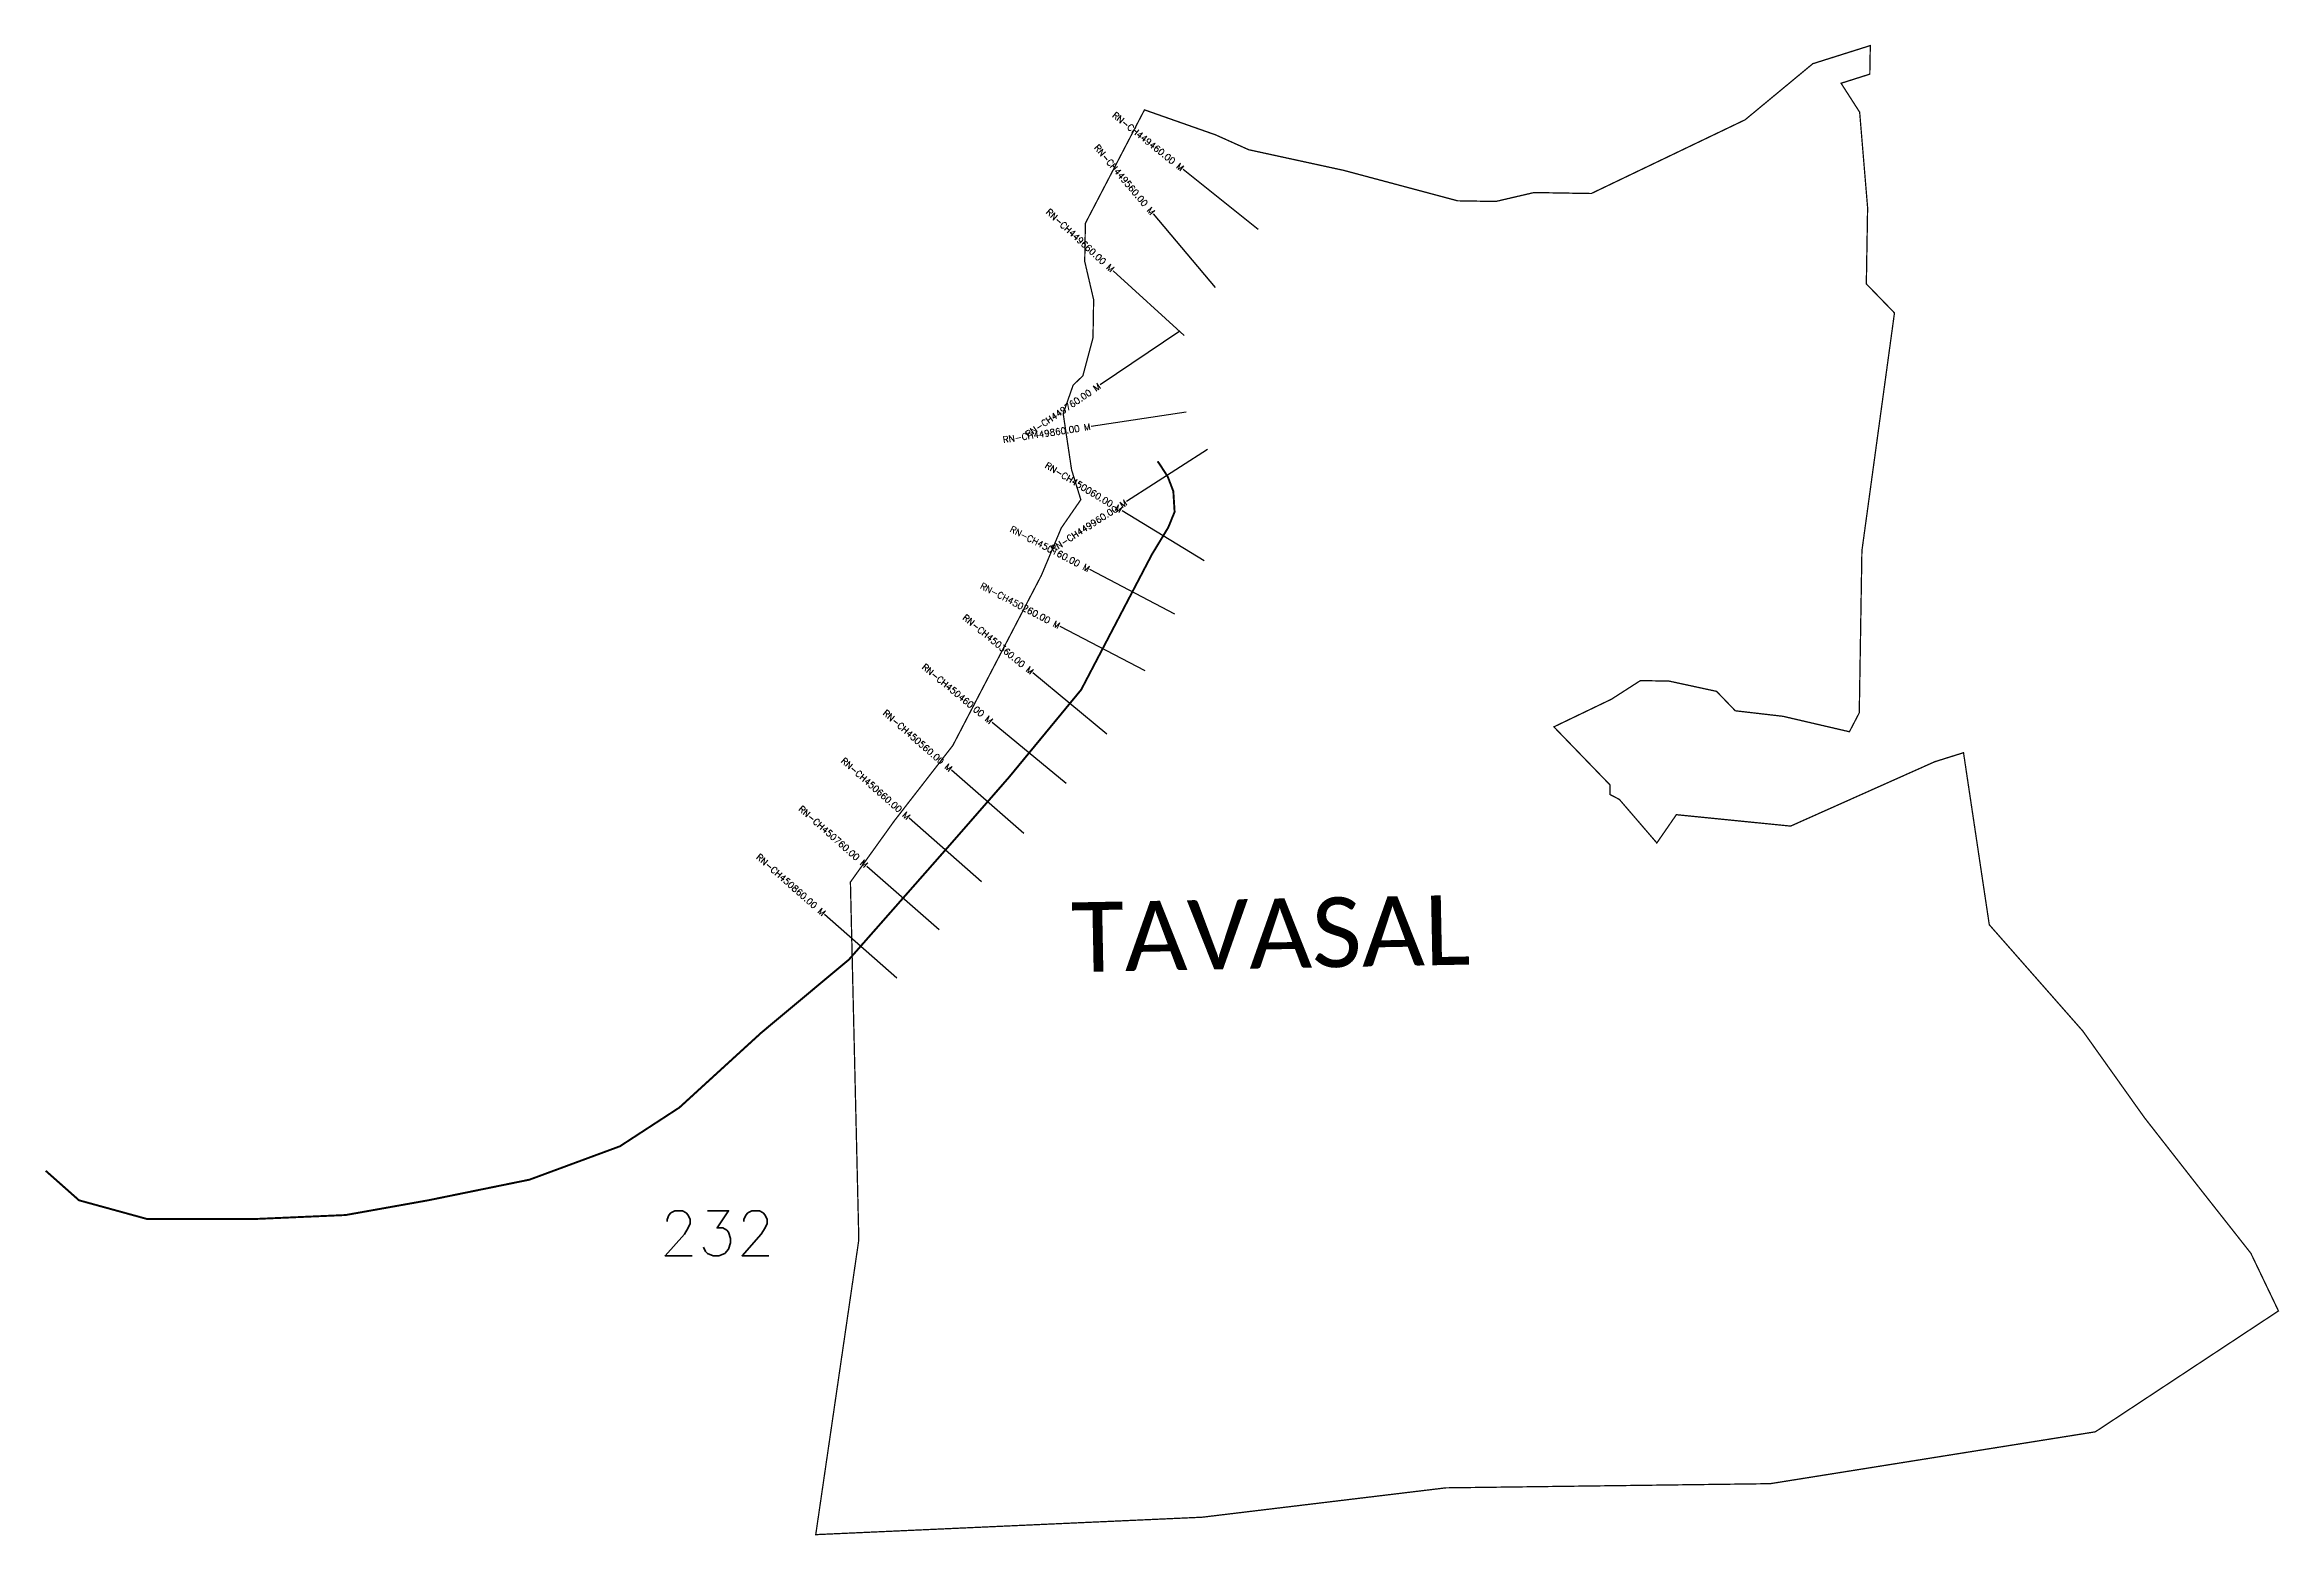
# Model space of a CAD drawing. Header units: metres. Extents: x 311191 to 314676, y 1912184 to 1914509.
import ezdxf
from ezdxf.enums import TextEntityAlignment as Align

# ---------------------------------------------------------------- set-up
doc = ezdxf.new("R2010")
doc.units = ezdxf.units.M
for name, color, linetype in [('CS', 134, 'Continuous'), ('CSMark', 6, 'Continuous'), ('NATURALLY PROTECTED', 3, 'Continuous'), ('VILLAGE NAME', 250, 'Continuous')]:
    doc.layers.add(name, color=color, linetype=linetype)
doc.styles.get("Standard").update_dxf_attribs({"font": 'simplex.shx'})

msp = doc.modelspace()

# ---------------------------------------------------------------- linework, layer by layer
at = {"color": 6, "const_width": 2, "flags": 128}
msp.add_lwpolyline([(312906.2, 1914407.8), (313017.1, 1914368.8), (313068.8, 1914345.6), (313217, 1914313.4), (313394.7, 1914265.9), (313454.2, 1914264.9), (313513.9, 1914278.8), (313603.2, 1914277.3), (313843.1, 1914392.3), (313948.7, 1914479.8), (314038.4, 1914508.1), (314037.6, 1914463.5), (313992.8, 1914449.3), (314021.8, 1914404.2), (314034.2, 1914255.3), (314032.2, 1914136.3), (314076.1, 1914091), (314025.3, 1913719.9), (314021.2, 1913467.1), (314005.8, 1913437.6), (313902.1, 1913461.7), (313827.8, 1913470.3), (313798.6, 1913500.6), (313745.9, 1913512), (313724.5, 1913516.6), (313679.8, 1913517.4), (313634.7, 1913488.4), (313544.8, 1913445.2), (313632.5, 1913354.5), (313632.3, 1913339.7), (313647, 1913332), (313705.4, 1913264.1), (313735.9, 1913308.2), (313914.1, 1913290.4), (314138.9, 1913390.8), (314183.8, 1913404.9), (314224, 1913136.5), (314370, 1912970.5), (314466.2, 1912835.3), (314551.9, 1912725.7), (314632, 1912624), (314675.1, 1912534), (314389.4, 1912345.4), (313882.3, 1912264.5), (313570.4, 1912260.5), (313376.4, 1912258), (313079.4, 1912222.2), (312996.4, 1912212.2), (312393.4, 1912185), (312460.6, 1912645), (312447.5, 1913203.1), (312516, 1913298.6), (312607.2, 1913416.1), (312745.4, 1913681.6), (312776.4, 1913755.5), (312806.9, 1913799.6), (312792.5, 1913846.3), (312779.4, 1913933.9), (312794.9, 1913978.3), (312810.1, 1913992.9), (312825.9, 1914052.1), (312826.9, 1914111.6), (312813, 1914171.3), (312814, 1914230.8), (312906.2, 1914407.8)], dxfattribs=at)
at = {"layer": 'CS'}
for p, q in [((313083.7, 1914220.9), (312966.6, 1914314.7)), ((313016.8, 1914130.6), (312920.2, 1914245.4)), ((312967.9, 1914055.6), (312857.4, 1914156.9)), ((312961.1, 1914062.8), (312837, 1913978.6)), ((312971.2, 1913936.2), (312822.9, 1913913.8)), ((313004.5, 1913877.7), (312878.3, 1913796.6)), ((312999.5, 1913704.3), (312871.4, 1913782.3)), ((312953.7, 1913621), (312820.8, 1913690.5)), ((312907.4, 1913532.4), (312774.5, 1913601.8)), ((312847.7, 1913434), (312732, 1913529.4)), ((312784.1, 1913356.8), (312668.4, 1913452.2)), ((312718, 1913279), (312605, 1913377.7)), ((312651.9, 1913203.5), (312539.3, 1913302.6)), ((312585.8, 1913128.4), (312473.3, 1913227.6)), ((312519.8, 1913053.4), (312407.2, 1913152.5))]:
    msp.add_line(p, q, dxfattribs=at)
at = {"layer": 'NATURALLY PROTECTED', "const_width": 3, "flags": 128}
msp.add_lwpolyline([(312926.6, 1913859.4), (312929.5, 1913855.6), (312942.5, 1913835.5), (312951.2, 1913812.8), (312953.2, 1913780.6), (312943.3, 1913756.3), (312917.8, 1913714.2), (312807.5, 1913503.2), (312694.8, 1913366.5), (312606.5, 1913265.4), (312445.1, 1913082.1), (312308.4, 1912968), (312180.7, 1912851.3), (312088, 1912790.9), (311946.9, 1912738.8), (311788.9, 1912706.6), (311660, 1912683.6), (311520.4, 1912677.5), (311350.1, 1912677.5), (311244.2, 1912706.6), (311192.2, 1912752.7)], dxfattribs=at)

# ---------------------------------------------------------------- texts
at = {"insert": (312149.5, 1912690.2), "char_height": 70, "attachment_point": 1}
msp.add_mtext_dynamic_manual_height_columns('232', width=262.546, gutter_width=1, heights=[0], dxfattribs=at)
at = {"layer": 'CSMark'}
for s, rotation, p in [('RN-CH449460.00 M', 321.3083, (312965.8, 1914315.3)), ('RN-CH449560.00 M', 310.0837, (312919.6, 1914246.1)), ('RN-CH449660.00 M', 317.4763, (312856.7, 1914157.6)), ('RN-CH449760.00 M', 34.1697, (312836.2, 1913978)), ('RN-CH449860.00 M', 8.5993, (312821.9, 1913913.6)), ('RN-CH450060.00 M', 328.6918, (312870.5, 1913782.8)), ('RN-CH449960.00 M', 32.7403, (312877.5, 1913796.1)), ('RN-CH450160.00 M', 332.4273, (312819.9, 1913690.9)), ('RN-CH450260.00 M', 332.4273, (312773.6, 1913602.3)), ('RN-CH450360.00 M', 320.4908, (312731.2, 1913530)), ('RN-CH450460.00 M', 320.4908, (312667.6, 1913452.9)), ('RN-CH450560.00 M', 318.8468, (312604.3, 1913378.3)), ('RN-CH450660.00 M', 318.6376, (312538.6, 1913303.3)), ('RN-CH450760.00 M', 318.6376, (312472.5, 1913228.2)), ('RN-CH450860.00 M', 318.6376, (312406.4, 1913153.2))]:
    msp.add_text(s, height=10, rotation=rotation, dxfattribs=at).set_placement(p, align=Align.MIDDLE_RIGHT)
at = {"layer": 'VILLAGE NAME', "insert": (312791.1, 1913171.2), "char_height": 108.748, "attachment_point": 1, "rotation": 1.1028}
msp.add_mtext_dynamic_manual_height_columns('{\\fCalibri|b0|i0|c0|p34;TAVASAL}', width=1571.314, gutter_width=543.7, heights=[0], dxfattribs=at)

doc.saveas('drawing.dxf')
